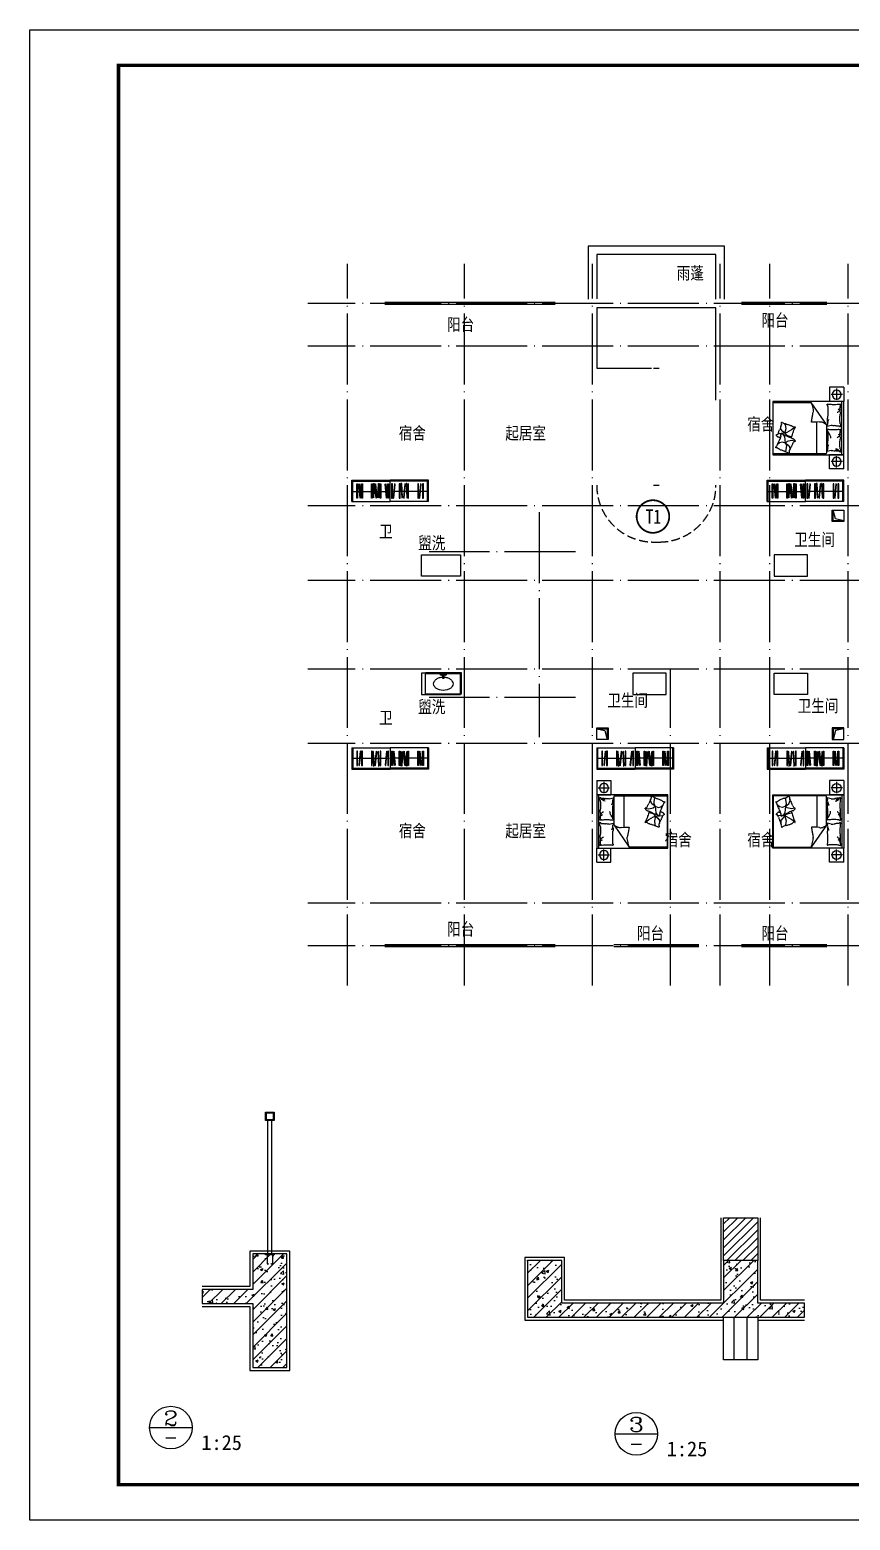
# Model space of a CAD drawing. Extents: x -695846 to 822170, y -413475 to 397179.
# Drawn here: x 399820 to 422928, y 267602 to 309602 of the extents above; entities that cross this region are included whole.
import ezdxf
from ezdxf.enums import TextEntityAlignment as Align

# ---------------------------------------------------------------- set-up
doc = ezdxf.new("R2010")
doc.units = 0
doc.header["$LTSCALE"] = 1000
doc.header["$MEASUREMENT"] = 0
doc.linetypes.add('DASH', pattern=[0.35, 0.25, -0.1])
doc.linetypes.add('DOTE', pattern=[2.42, 2, -0.2, 0.02, -0.2])
for name, color, linetype in [('001-栏杆', 163, 'Continuous'), ('A-平面阳台、护栏', 163, 'Continuous'), ('A-立面阳台栏杆', 157, 'Continuous'), ('A-详图', 151, 'Continuous'), ('DOTE', 1, 'DOTE'), ('LVTRY', 6, 'Continuous'), ('PUB_DIM', 3, 'Continuous'), ('PUB_TEXT', 7, 'Continuous'), ('STAIR', 2, 'Continuous'), ('T-图框-175', 175, 'Continuous'), ('TREE', 74, 'Continuous'), ('WINDOW', 4, 'Continuous')]:
    doc.layers.add(name, color=color, linetype=linetype)
doc.styles.add('-黑体', font='simhei.ttf', dxfattribs={"width": 0.8})
doc.styles.add('COMP', font='complex_.ttf', dxfattribs={"bigfont": 'hztxt'})
doc.styles.add('DIM_FONT', font='SIMPLEX.shx', dxfattribs={"width": 0.8})

# ---------------------------------------------------------------- blocks, each defined once
blk = doc.blocks.new('A$C5FC3334E')
at = {"layer": 'LVTRY', "color": 250}
for p, q in [((0, 1080), (0, 0)), ((0, 1080), (600, 1080)), ((0, 1054), (600, 1054)), ((97, 938), (500, 938)), ((97, 917), (97, 938)), ((500, 917), (97, 917)), ((97, 839), (489, 879)), ((500, 858), (108, 819)), ((288, 1034), (288, 29)), ((489, 879), (500, 858)), ((500, 938), (500, 917)), ((576, 1054), (576, 0)), ((600, 1080), (600, 0)), ((108, 819), (97, 839)), ((97, 801), (500, 801)), ((97, 780), (97, 801)), ((500, 780), (97, 780)), ((97, 522), (500, 522)), ((97, 501), (97, 522)), ((500, 501), (97, 501)), ((97, 395), (489, 435)), ((106, 471), (111, 491)), ((506, 450), (106, 471)), ((111, 491), (512, 471)), ((489, 435), (500, 414)), ((500, 801), (500, 780)), ((500, 522), (500, 501)), ((512, 471), (506, 450)), ((0, 0), (600, 0)), ((108, 375), (97, 395)), ((97, 280), (500, 280)), ((97, 259), (97, 280)), ((500, 259), (97, 259)), ((97, 103), (489, 143)), ((108, 83), (97, 103)), ((97, 65), (500, 65)), ((97, 44), (97, 65)), ((500, 44), (97, 44)), ((106, 327), (111, 348)), ((506, 306), (106, 327)), ((500, 414), (108, 375)), ((500, 122), (108, 83)), ((111, 348), (512, 327)), ((489, 143), (500, 122)), ((500, 280), (500, 259)), ((500, 65), (500, 44)), ((512, 327), (506, 306))]:
    blk.add_line(p, q, dxfattribs=at)
blk = doc.blocks.new('wefegr')
at = {"layer": 'LVTRY', "color": 250}
for p, q in [((2978005, -398506), (2977980, -398506)), ((2977980, -398506), (2977980, -398594)), ((2978005, -398594), (2978005, -398506)), ((2977493, -398644), (2978493, -398644)), ((2978069, -398594), (2977917, -398594)), ((2977917, -398594), (2977917, -398644)), ((2978069, -398644), (2978069, -398594))]:
    blk.add_line(p, q, dxfattribs=at)
blk.add_lwpolyline([(2977493, -398670), (2978493, -398670), (2978493, -398067), (2977493, -398067)], close=True, dxfattribs=at)
for centre in [(2977942, -398619), (2978043, -398619)]:
    blk.add_circle(centre, 19.1, dxfattribs=at)
for centre, radius, start, end in [((2977849, -398356), 131, 148.8288, 211.1712), ((2977917, -398397), 211, 124.4003, 148.8288), ((2977917, -398315), 211, 211.1712, 235.5997), ((2977962, -398463), 290, 105.8345, 124.4003), ((2977962, -398249), 290, 235.5997, 254.1655), ((2977991, -398567), 398, 74.1655, 105.8345), ((2977991, -398145), 398, 254.1655, 268.3484), ((2977991, -398145), 398, 272.0081, 285.8345), ((2978021, -398463), 290, 55.5997, 74.1655), ((2978021, -398249), 290, 285.8345, 304.4003), ((2978066, -398397), 211, 31.1712, 55.5997), ((2978066, -398315), 211, 304.4003, 328.8288), ((2978134, -398356), 131, 328.8288, 31.1712)]:
    blk.add_arc(centre, radius, start, end, dxfattribs=at)
blk = doc.blocks.new('A$C693362D3')
at = {"layer": 'LVTRY', "color": 250}
for p, q in [((0, 2300), (400, 2300)), ((0, 2300), (0, 1900)), ((204, 2265), (204, 1942)), ((400, 2300), (400, 1900)), ((0, 1900), (400, 1900)), ((0, 1900), (2000, 1900)), ((0, 400), (0, 1900)), ((40, 2096), (358, 2096)), ((53, 400), (53, 1900)), ((489, 1253), (916, 1872)), ((1968, 1872), (916, 1872)), ((1988, 446), (1988, 1852)), ((2000, 1900), (2000, 400)), ((687, 1326), (782, 1312)), ((762, 446), (762, 1315)), ((782, 1312), (912, 1314)), ((1641, 1237), (1661, 1273)), ((356, 1225), (469, 1197)), ((489, 1253), (489, 446)), ((1369, 1178), (1473, 1098)), ((1560, 928), (1471, 909)), ((1473, 1098), (1603, 1023)), ((1617, 948), (1560, 928)), ((1603, 1023), (1659, 1005)), ((1659, 1005), (1617, 948)), ((1627, 1134), (1641, 1237)), ((1659, 1005), (1627, 1134)), ((1744, 988), (1645, 947)), ((1646, 724), (1664, 910)), ((1659, 1005), (1722, 1055)), ((1659, 1005), (1753, 994)), ((1664, 910), (1701, 960)), ((1701, 960), (1709, 972)), ((1722, 1055), (1769, 1120)), ((1767, 992), (1862, 980)), ((1769, 1120), (1769, 1213)), ((356, 516), (469, 488)), ((509, 426), (1968, 426)), ((1369, 781), (1472, 795)), ((1472, 795), (1594, 769)), ((1553, 655), (1515, 561)), ((1515, 561), (1518, 537)), ((1646, 724), (1553, 655)), ((1594, 769), (1646, 724)), ((1646, 724), (1618, 657)), ((1618, 657), (1621, 588)), ((1621, 588), (1639, 490)), ((1639, 490), (1645, 487)), ((1646, 724), (1728, 755)), ((1728, 755), (1811, 735)), ((1811, 735), (1873, 681)), ((0, 400), (400, 400)), ((0, 0), (0, 400)), ((2000, 400), (0, 400)), ((40, 204), (358, 204)), ((204, 35), (204, 358)), ((400, 0), (400, 400)), ((0, 0), (400, 0))]:
    blk.add_line(p, q, dxfattribs=at)
for centre in [(204, 2094), (204, 206)]:
    blk.add_circle(centre, 127, dxfattribs=at)
for centre, radius, start, end in [((111, 1815), 25.1, 158.2117, 175.6975), ((115, 1815), 28.9, 175.6975, 210.6513), ((91, 1823), 3.42, 109.564, 158.2117), ((91, 1824), 2.32, 348.1069, 109.564), ((44, 1772), 53.9, 5.2592, 30.6513), ((97, 1823), 4.28, 168.1069, 248.0096), ((101, 1833), 15.6, 248.0096, 291.421), ((194, 1759), 99.2, 175.7841, 251.5603), ((-720, 1702), 821, 1.9079, 5.2592), ((-1393, 1680), 1494, 359.4243, 1.9079), ((320, 1767), 234, 200.8603, 207.2396), ((119, 1788), 32.8, 81.8665, 111.421), ((89, 1577), 246, 77.8905, 81.8665), ((182, 2011), 198, 257.8905, 262.3191), ((277, 2720), 913, 262.3191, 266.6313), ((264, 2486), 679, 266.6313, 271.6331), ((244, 3172), 1365, 271.6331, 273.055), ((-410, 15425), 13636, 273.055, 273.5049), ((404, 2135), 321, 273.5049, 279.9984), ((1616, 1683), 1164, 176.426, 179.7135), ((6170, 1660), 5719, 179.7135, 180.9704), ((600, 1747), 146, 167.131, 176.426), ((502, 1769), 45.3, 152.7159, 167.131), ((463, 1800), 19.3, 73.3022, 99.9984), ((393, 1825), 76.7, 332.7159, 343.7788), ((383, 1828), 87.5, 343.7788, 352.8796), ((468, 1817), 1.32, 352.8796, 73.3022), ((4853, 874), 4065, 167.0745, 169.2724), ((1532, 1636), 657, 164.0648, 167.0745), ((2664, 1313), 1835, 162.2636, 164.0648), ((1968, 1852), 20, 0, 90), ((391, 1188), 305, 164.256, 171.5628), ((387, 1576), 290, 175.1982, 182.5386), ((249, 1570), 152, 182.5386, 190.1899), ((-772, 1673), 873, 355.1982, 359.4243), ((-135, 1336), 242, 344.256, 352.4531), ((-421, 1449), 529, 6.0867, 10.1899), ((-938, 1394), 1049, 0, 6.0867), ((-572, 1394), 683, 352.4531, 0), ((180, 1695), 76.8, 207.2396, 218.3886), ((427, 1891), 392, 218.3886, 223.8115), ((307, 1776), 225, 223.8115, 230.9651), ((196, 1639), 49.3, 230.9651, 241.6832), ((267, 1772), 200, 241.6832, 246.9972), ((-251, 1082), 739, 17.1982, 25.3111), ((3814, 1621), 3362, 180.9704, 182.6096), ((600, 1293), 146, 168.4414, 186.4341), ((574, 1290), 120, 186.4341, 197.3864), ((1671, 1523), 1216, 182.6096, 184.6176), ((232, 1368), 230, 348.4414, 2.7491), ((-942, 1312), 1405, 2.7491, 4.6176), ((728, 965), 375, 110.1488, 129.6445), ((661, 1148), 180, 81.8644, 110.1488), ((916, 1619), 58.1, 169.2724, 187.7304), ((1051, 1638), 194, 187.7304, 193.1904), ((-1587, 1019), 2516, 11.6741, 13.1904), ((-1658, 1005), 2588, 9.495, 11.6741), ((-2834, 808), 3780, 7.692, 9.495), ((2019, -338), 1648, 103.841, 105.2625), ((1494, 1792), 545, 283.841, 286.3122), ((1597, 1441), 180, 286.3122, 290.7773), ((717, 3762), 2662, 290.7773, 291.9373), ((1683, 1362), 75.5, 291.9373, 315.0955), ((1748, 1297), 16.8, 84.6428, 135.0955), ((1749, 1308), 5.8, 27.2959, 84.6428), ((1709, 1288), 50.9, 8.6443, 27.2959), ((1700, 1286), 59.9, 352.216, 8.6443), ((1822, 1270), 63, 172.216, 188.2293), ((2185, 1322), 430, 188.2293, 196.3527), ((111, 1106), 25.1, 158.2117, 175.6975), ((115, 1105), 28.9, 175.6975, 210.6513), ((249, 1209), 161, 171.5628, 180), ((178, 1209), 90.4, 180, 191.2724), ((91, 1114), 3.42, 109.564, 158.2117), ((103, 1194), 13.1, 191.2724, 296.5805), ((91, 1115), 2.32, 348.1069, 109.564), ((44, 1063), 53.9, 5.2592, 30.6513), ((97, 1113), 4.28, 168.1069, 248.0096), ((101, 1124), 15.6, 248.0096, 291.421), ((194, 1050), 99.2, 175.7841, 251.5603), ((-720, 993), 821, 1.9079, 5.2592), ((387, 867), 290, 175.1982, 182.5386), ((249, 861), 152, 182.5386, 190.1899), ((-772, 964), 873, 355.1982, 359.4243), ((-1393, 970), 1494, 359.4243, 1.9079), ((320, 1058), 234, 200.8603, 207.2396), ((119, 1079), 32.8, 81.8665, 111.421), ((93, 1213), 34.2, 296.5805, 355.5998), ((180, 986), 76.8, 207.2396, 218.3886), ((427, 1182), 392, 218.3886, 223.8115), ((89, 868), 246, 77.8905, 81.8665), ((180, 1699), 492, 263.7676, 270), ((182, 1302), 198, 257.8905, 262.3191), ((307, 1067), 225, 223.8115, 230.9651), ((277, 2011), 913, 262.3191, 266.6313), ((196, 930), 49.3, 230.9651, 241.6832), ((267, 1063), 200, 241.6832, 246.9972), ((180, 1411), 204, 270, 279.6844), ((66, 2080), 882, 279.6844, 282.1984), ((264, 1777), 679, 266.6313, 271.6331), ((320, 907), 317, 98.0051, 102.1984), ((367, 569), 659, 92.6649, 98.0051), ((244, 2463), 1365, 271.6331, 273.055), ((-410, 14716), 13636, 273.055, 273.5049), ((340, 1160), 67.7, 75.9548, 92.6649), ((647, 880), 272, 175.9172, 183.5552), ((433, 896), 58, 159.3257, 175.9172), ((853, 737), 507, 155.6735, 159.3257), ((1696, 356), 1432, 153.5015, 155.6735), ((694, 855), 313, 147.865, 153.5015), ((404, 1426), 321, 273.5049, 279.9984), ((1046, 634), 729, 144.1737, 147.865), ((1616, 974), 1164, 176.426, 179.7135), ((6170, 951), 5719, 179.7135, 180.9704), ((3814, 911), 3362, 180.9704, 182.6096), ((600, 1037), 146, 167.131, 176.426), ((502, 1060), 45.3, 152.7159, 167.131), ((240, 1186), 230, 9.4841, 17.3864), ((463, 1091), 19.3, 73.3022, 99.9984), ((393, 1116), 76.7, 332.7159, 343.7788), ((200, 1179), 271, 4.0829, 9.4841), ((383, 1119), 87.5, 343.7788, 352.8796), ((469, 1198), 0.917, 255.9551, 4.0829), ((468, 1108), 1.32, 352.8796, 73.3022), ((1373, 1177), 4.43, 103.2808, 176.0516), ((1404, 1175), 35.2, 176.0516, 200.3452), ((1427, 1184), 60.1, 200.3452, 218.5854), ((1374, 1175), 6.3, 36.5792, 103.2808), ((1390, 1188), 14.2, 216.5792, 259.5926), ((1318, 1097), 79.2, 22.7069, 38.5854), ((1402, 1250), 77.1, 259.5926, 267.2714), ((619, 804), 837, 20.1287, 22.7069), ((1399, 1188), 15.3, 267.2714, 284.5709), ((1393, 1211), 39.3, 284.5709, 296.8179), ((1459, 783), 77.4, 125.8936, 136.4776), ((-3378, -661), 5094, 19.0836, 20.1287), ((1252, 1490), 352, 296.8179, 300.9056), ((1427, 827), 22.6, 81.9508, 125.8936), ((1437, 895), 45.8, 261.9508, 292.4162), ((1333, 1355), 194, 300.9056, 309.7005), ((-1536, -23), 3145, 16.6085, 19.0836), ((1071, 1782), 1005, 292.4162, 295.0529), ((1508, 1143), 81, 116.0735, 129.7005), ((1559, 1039), 197, 107.8396, 116.0735), ((1366, 842), 117, 10.7366, 16.6085), ((782, 2399), 1687, 295.0529, 297.0884), ((2113, -680), 2003, 105.2625, 107.8396), ((838, 2291), 1565, 297.0884, 299.936), ((1726, 749), 214, 112.2355, 119.936), ((1736, 1009), 23.1, 292.2355, 342.8133), ((1762, 1001), 4.67, 19.3799, 162.8133), ((1758, 1000), 9.2, 355.7407, 19.3799), ((1801, 996), 34, 175.7407, 187.9822), ((1961, 1019), 195, 187.9822, 194.8807), ((1599, 923), 179, 7.6784, 14.8807), ((2371, 1377), 624, 196.3527, 203.0962), ((1706, 937), 71.2, 355.4882, 7.6784), ((1843, 926), 66.3, 175.4882, 188.1216), ((1893, 933), 117, 188.1216, 201.0043), ((4720, 2019), 3145, 201.0043, 203.4795), ((2121, -67), 1005, 108.0203, 109.3448), ((7168, 3422), 5838, 203.0962, 203.4523), ((1824, 846), 45.8, 77.5549, 108.0203), ((-3786, -1330), 6102, 23.104, 23.4523), ((-28, 273), 2016, 22.0188, 23.104), ((1839, 912), 22.6, 257.5549, 301.4977), ((4712, 2190), 3097, 202.0188, 202.8944), ((1810, 959), 77.4, 301.4977, 312.0817), ((1892, 999), 35.9, 202.8944, 268.8496), ((1716, 1063), 218, 312.0817, 318.389), ((1385, 1357), 660, 318.389, 319.3878), ((2177, 678), 383, 138.0754, 139.3878), ((1891, 951), 12.7, 316.7905, 88.8496), ((1926, 904), 45.2, 131.4767, 138.0754), ((1850, 990), 69.7, 311.4767, 316.7905), ((249, 500), 161, 171.5628, 180), ((178, 500), 90.4, 180, 191.2724), ((391, 479), 305, 164.256, 171.5628), ((103, 485), 13.1, 191.2724, 296.5805), ((-135, 627), 242, 344.256, 352.4531), ((-421, 740), 529, 6.0867, 10.1899), ((-938, 685), 1049, 0, 6.0867), ((-572, 685), 683, 352.4531, 0), ((93, 504), 34.2, 296.5805, 355.5998), ((252, 437), 140, 95.6311, 152.7964), ((180, 990), 492, 263.7676, 270), ((216, 446), 89.9, 131.4429, 143.7359), ((191, 474), 52.6, 115.3551, 131.4429), ((233, 385), 151, 111.8149, 115.3551), ((254, 335), 206, 108.7799, 111.8149), ((180, 702), 204, 270, 279.6844), ((205, 476), 56.2, 90, 108.7799), ((205, 441), 91.5, 75.3149, 90), ((66, 1370), 882, 279.6844, 282.1984), ((320, 198), 317, 98.0051, 102.1984), ((367, -140), 659, 92.6649, 98.0051), ((340, 450), 67.7, 75.9548, 92.6649), ((-251, 373), 739, 17.1982, 25.3111), ((600, 584), 146, 168.4414, 186.4341), ((574, 581), 120, 186.4341, 197.3864), ((1671, 814), 1216, 182.6096, 184.6176), ((232, 659), 230, 348.4414, 2.7491), ((-942, 603), 1405, 2.7491, 4.6176), ((240, 476), 230, 9.4841, 17.3864), ((200, 470), 271, 4.0829, 9.4841), ((469, 489), 0.917, 255.9551, 4.0829), ((509, 446), 20, 180, 270), ((742, 446), 20, 270, 0), ((1378, 785), 12.7, 141.1864, 273.2455), ((1422, 749), 69.7, 135.8726, 141.1864), ((1340, 829), 45.2, 315.8726, 322.4713), ((1072, 1035), 383, 322.4713, 323.7837), ((1381, 736), 35.9, 27.2902, 93.2455), ((1914, 418), 660, 142.7849, 143.7837), ((1561, 686), 218, 136.4776, 142.7849), ((-1340, -667), 3097, 26.4147, 27.2902), ((3240, 1607), 2016, 206.4147, 207.4999), ((6864, 3494), 6102, 207.4999, 207.8482), ((-3694, -2084), 5838, 27.4921, 27.8482), ((932, 324), 624, 20.7486, 27.4921), ((1113, 392), 430, 12.6252, 20.7486), ((1471, 472), 63, 356.6119, 12.6252), ((1594, 465), 59.9, 176.6119, 193.0402), ((1585, 463), 50.9, 193.0402, 211.6917), ((1547, 439), 5.8, 211.6917, 269.0386), ((1547, 450), 16.8, 269.0386, 319.4914), ((1617, 390), 75.5, 116.3332, 139.4914), ((2764, -1928), 2662, 115.1732, 116.3332), ((1709, 319), 180, 110.7081, 115.1732), ((1838, -23), 545, 108.2369, 110.7081), ((1151, 2060), 1648, 288.2369, 289.6584), ((1032, 2394), 2003, 289.6584, 292.2355), ((1716, 722), 197, 292.2355, 300.4694), ((1774, 623), 81, 300.4694, 314.0964), ((1966, 425), 194, 125.3015, 134.0964), ((6508, 2796), 5094, 203.4795, 204.5246), ((2057, 296), 352, 121.2138, 125.3015), ((2635, 1028), 837, 204.5246, 207.1028), ((1895, 564), 39.3, 108.9668, 121.2138), ((1887, 586), 15.3, 91.6673, 108.9668), ((1889, 525), 77.1, 83.9885, 91.6673), ((1960, 683), 79.2, 207.1028, 222.9813), ((1895, 587), 14.2, 40.9751, 83.9885), ((1858, 588), 60.1, 24.7411, 42.9813), ((1911, 601), 6.3, 220.9751, 287.6767), ((1881, 599), 35.2, 0.4475, 24.7411), ((1912, 599), 4.43, 287.6767, 0.4475), ((1968, 446), 20, 270, 0)]:
    blk.add_arc(centre, radius, start, end, dxfattribs=at)
at = {"layer": 'LVTRY', "color": 250, "style": 'DIM_FONT', "width": 0.8, "flags": 9}
for tag in ['YSIZE', 'XSIZE']:
    blk.add_attdef(tag, (0, 400), '', height=0.5, rotation=90, dxfattribs=at)
blk = doc.blocks.new('15w1e35rwe')
at = {"layer": 'LVTRY'}
for points in [[(592286, 135026), (593226, 135026), (593226, 134426), (592286, 134426)], [(594246, 133166), (594246, 133491), (593921, 133491), (593921, 133166)], [(594246, 133166), (594246, 133466), (593946, 133466), (593946, 133166)]]:
    blk.add_lwpolyline(points, close=True, dxfattribs=at)
blk.add_lwpolyline([(594246, 133466), (594012, 133412), (593946, 133166)], dxfattribs=at)
blk = doc.blocks.new('_INDEX')
blk.add_line((-0.5, 0), (0.5, 0))
blk.add_circle((0, 0), 0.5)
at = {"style": 'COMP'}
for tag, width, p, p2 in [('1', 1.388087, (-0.17, 0.05), (0.17, 0.05)), ('-', 0.84274, (-0.17, -0.39), (0.17, -0.39))]:
    blk.add_attdef(tag, text='', height=0.34, dxfattribs=dict(at, width=width)).set_placement(p, p2, align=Align.FIT)
blk = doc.blocks.new('A$Cf8d6b2ec')
at = {"const_width": 50}
blk.add_lwpolyline([(918, 459, 1), (0, 459, 1)], format="xyb", close=True, dxfattribs=at)
at = {"layer": 'PUB_TEXT', "style": '-黑体', "width": 0.8}
blk.add_text('T1', height=400, dxfattribs=at).set_placement((254, 258, -343))
blk = doc.blocks.new('A$Cb9a38ce4')
at = {"layer": 'STAIR'}
for p, q in [((3360, 6700), (0, 6700)), ((0, 6700), (0, 5000)), ((3360, 4100), (3360, 6700)), ((0, 5000), (1540, 5000)), ((1600, 5000), (1760, 5000)), ((1600, 1700), (1760, 1700))]:
    blk.add_line(p, q, dxfattribs=at)
at = {"layer": 'STAIR', "color": 9, "linetype": 'DASH'}
blk.add_line((1600, 100), (1760, 100), dxfattribs=at)
for points in [[(0, 1700, 0.414214), (1600, 100)], [(3360, 1700, -0.414214), (1760, 100)]]:
    blk.add_lwpolyline(points, format="xyb", dxfattribs=at)

msp = doc.modelspace()

# ---------------------------------------------------------------- hatches: boundary and pattern name
h = msp.add_hatch()
h.set_pattern_fill('ANSI31', color=8, scale=100)
h.set_pattern_definition([(45, (-140971.95, 20269.97), (-112.2532, 112.2532), [])])
h.paths.add_polyline_path([(419363, 276122), (420323, 276122), (420323, 274922), (419363, 274922)])
h = msp.add_hatch()
h.set_pattern_fill('钢筋混凝土', color=8, scale=100)
h.set_pattern_definition([(45, (-140993.7, 20242.73), (-176.7767, 176.7767), []), (50, (-140993.7, 20242.7), (717.2602, -62.75213), [75, -825]), (355, (-140993.7, 20242.7), (-138.7513, 752.1921), [60, -660]), (100.4514, (-140933.9, 20237.5), (578.5094, 689.43954), [63.7402, -701.1421]), (46.1842, (-140993.7, 20442.7), (1067.241, -165.519), [112.5, -1237.5]), (96.6356, (-140904.8, 20428.9), (934.6627, 974.1179), [95.6103, -1051.713]), (351.1842, (-140993.7, 20442.7), (934.662, 974.1186), [90, -990]), (21, (-140893.7, 20392.7), (596.90705, -402.6189), [75, -825]), (326, (-140893.7, 20392.7), (243.3153, 725.15005), [60, -660]), (71.4514, (-140843.96, 20359.2), (840.2226, 322.5305), [63.7402, -701.1421]), (37.5, (-140993.7, 20242.73), (12.15986, 332.89385), [0, -652, 0, -670, 0, -662.5]), (7.5, (-140993.7, 20242.73), (263.06954, 394.41171), [0, -382, 0, -637, 0, -252.5]), (327.5, (-141216.7, 20242.73), (533.82244, -22.55487), [0, -250, 0, -780, 0, -1035]), (317.5, (-141316.7, 20242.73), (583.18617, 100.105), [0, -325, 0, -518, 0, -735])])
h.paths.add_polyline_path([(406100, 271904), (407060, 271904), (407060, 275104), (406100, 275104), (406100, 274104), (404676, 274104), (404676, 273704), (406100, 273704)])
h = msp.add_hatch()
h.set_pattern_fill('钢筋混凝土', color=8, scale=100)
h.set_pattern_definition([(45, (-140971.95, 20269.97), (-176.7767, 176.7767), []), (50, (-140971.95, 20269.97), (717.2602, -62.75213), [75, -825]), (355, (-140971.95, 20270), (-138.7513, 752.1921), [60, -660]), (100.4514, (-140912.2, 20264.74), (578.5094, 689.43954), [63.7402, -701.1421]), (46.1842, (-140971.95, 20470), (1067.241, -165.519), [112.5, -1237.5]), (96.6356, (-140883, 20456.2), (934.6627, 974.1179), [95.6103, -1051.713]), (351.1842, (-140972, 20470), (934.662, 974.1186), [90, -990]), (21, (-140871.95, 20419.97), (596.90705, -402.6189), [75, -825]), (326, (-140871.95, 20420), (243.3153, 725.15005), [60, -660]), (71.4514, (-140822.2, 20386.4), (840.2226, 322.5305), [63.7402, -701.1421]), (37.5, (-140971.95, 20269.97), (12.15986, 332.89385), [0, -652, 0, -670, 0, -662.5]), (7.5, (-140971.95, 20269.97), (263.06954, 394.41171), [0, -382, 0, -637, 0, -252.5]), (327.5, (-141194.95, 20269.97), (533.82244, -22.55487), [0, -250, 0, -780, 0, -1035]), (317.5, (-141294.95, 20269.97), (583.18617, 100.105), [0, -325, 0, -518, 0, -735])])
h.paths.add_polyline_path([(421637, 273322), (421637, 273722), (420323, 273722), (420323, 274922), (419363, 274922), (419363, 273722), (414803, 273722), (414803, 274922), (413843, 274922), (413843, 273322)])
at = {"layer": '001-栏杆'}
h = msp.add_hatch(dxfattribs=at)
h.set_pattern_fill('ANSI31', color=256, scale=16, style=0)
h.set_pattern_definition([(135, (1512632.758, -1499677.12), (17.96051224, 17.96051224), [])])
h.paths.add_polyline_path([(406460, 275104), (406460, 275080), (406700, 275080), (406700, 275104)])

# ---------------------------------------------------------------- linework, layer by layer
for points in [[(419388, 302007), (419388, 303507), (415548, 303507), (415548, 302007), (415548, 302007)], [(419148, 302007), (419148, 303267), (415788, 303267), (415788, 302023)], [(419283, 276122), (419283, 273802), (414883, 273802), (414883, 275002), (413763, 275002), (413763, 273242), (419363, 273242)], [(421637, 273802), (420403, 273802), (420403, 276122)], [(404676, 273624), (406020, 273624), (406020, 271824), (407140, 271824), (407140, 275184), (406020, 275184), (406020, 274184), (404676, 274184)], [(420323, 273242), (421637, 273242)]]:
    msp.add_lwpolyline(points)
for p, q in [((406503, 275080), (406503, 274840)), ((406656, 275080), (406656, 274840))]:
    msp.add_line(p, q, dxfattribs=at)
msp.add_lwpolyline([(406460, 275080), (406460, 275104), (406700, 275104), (406700, 275080)], close=True, dxfattribs=at)
for centre in [(406525, 274840), (406634, 274840)]:
    msp.add_arc(centre, 21.8, 180, 0, dxfattribs=at)
at = {"layer": 'A-平面阳台、护栏'}
for p, q in [((422268, 301917), (419868, 301917)), ((422268, 301857), (419868, 301857)), ((418668, 283817), (416268, 283817)), ((418668, 283757), (416268, 283757)), ((422268, 283817), (419868, 283817)), ((422268, 283757), (419868, 283757))]:
    msp.add_line(p, q, dxfattribs=at)
for points in [[(414618, 301917), (409818, 301917)], [(414618, 301857), (409818, 301857)], [(414618, 283817), (409818, 283817)], [(414618, 283757), (409818, 283757)]]:
    msp.add_lwpolyline(points, dxfattribs=at)
at = {"layer": 'A-立面阳台栏杆'}
for points in [[(406460, 279104), (406700, 279104), (406700, 278864), (406460, 278864)], [(406484, 279080), (406676, 279080), (406676, 278888), (406484, 278888)]]:
    msp.add_lwpolyline(points, close=True, dxfattribs=at)
for points in [[(406520, 275104), (406520, 278864)], [(406640, 275104), (406640, 278864)]]:
    msp.add_lwpolyline(points, dxfattribs=at)
at = {"layer": 'A-详图'}
for points in [[(419363, 276122), (420323, 276122), (420323, 274922), (419363, 274922)], [(406100, 271904), (407060, 271904), (407060, 275104), (406100, 275104), (406100, 274104), (404676, 274104), (404676, 273704), (406100, 273704)]]:
    msp.add_lwpolyline(points, close=True, dxfattribs=at)
msp.add_lwpolyline([(421637, 273322), (421637, 273722), (420323, 273722), (420323, 274922), (419363, 274922), (419363, 273722), (414803, 273722), (414803, 274922), (413843, 274922), (413843, 273322), (421637, 273322)], dxfattribs=at)
at = {"layer": 'DOTE'}
for p, q in [((408768, 282667), (408768, 303007)), ((412068, 282667), (412068, 303007)), ((415668, 282667), (415668, 303007)), ((419268, 282667), (419268, 303007)), ((420668, 282667), (420668, 303007)), ((422868, 282667), (422868, 303007)), ((445288, 301887), (407648, 301887)), ((445288, 300687), (407648, 300687)), ((445288, 296187), (407648, 296187)), ((414168, 296007), (414168, 289667)), ((415188, 294887), (411068, 294887)), ((445288, 294087), (407648, 294087)), ((445288, 291587), (407648, 291587)), ((417868, 282667), (417868, 291587)), ((415188, 290787), (411068, 290787)), ((445288, 289487), (407648, 289487)), ((445288, 284987), (407648, 284987)), ((445288, 283787), (407648, 283787))]:
    msp.add_line(p, q, dxfattribs=at)
at = {"layer": 'LVTRY'}
for points in [[(411948, 294207), (410848, 294207), (410848, 294807), (411948, 294807)], [(411948, 291467), (410848, 291467), (410848, 290867), (411948, 290867)]]:
    msp.add_lwpolyline(points, close=True, dxfattribs=at)
at = {"layer": 'T-图框-175'}
msp.add_lwpolyline([(399820, 267602), (399820, 309602), (459220, 309602), (459220, 267602)], close=True, dxfattribs=at)
at = {"layer": 'T-图框-175', "const_width": 100}
msp.add_lwpolyline([(402320, 268602), (458220, 268602), (458220, 308602), (402320, 308602)], close=True, dxfattribs=at)
at = {"layer": 'WINDOW'}
msp.add_lwpolyline([(419363, 273322), (420323, 273322), (420323, 272122), (419363, 272122)], close=True, dxfattribs=at)
for points in [[(419663, 272122), (419663, 273322)], [(420023, 272122), (420023, 273322)]]:
    msp.add_lwpolyline(points, dxfattribs=at)

# ---------------------------------------------------------------- block references
for name, p in [('A$Cb9a38ce4', (415788, 295067)), ('A$Cf8d6b2ec', (416913, 295427)), ('15w1e35rwe', (-171498, 156441))]:
    msp.add_blockref(name, p)
at = {"xscale": -1, "rotation": 180}
msp.add_blockref('15w1e35rwe', (-171498, 429232), dxfattribs=at)
at = {"xscale": -1}
msp.add_blockref('15w1e35rwe', (1010033, 156441), dxfattribs=at)
at = {"layer": 'LVTRY', "color": 250, "xscale": -1}
for name, p, rotation in [('A$C693362D3', (422748, 297229), 359.9999039109273), ('wefegr', (-2566525, -107183, -343), 180), ('A$C693362D3', (415787, 288444), 179.9999979976275)]:
    msp.add_blockref(name, p, dxfattribs=dict(at, rotation=rotation))
at = {"layer": 'LVTRY'}
for p, rotation in [((409968, 296307), 90), ((409968, 289367), 270)]:
    msp.add_blockref('A$C5FC3334E', p, dxfattribs=dict(at, rotation=rotation))
at = {"layer": 'LVTRY', "xscale": -1}
for p, rotation in [((409968, 296307), 270), ((409968, 289367), 90)]:
    msp.add_blockref('A$C5FC3334E', p, dxfattribs=dict(at, rotation=rotation))
at = {"layer": 'LVTRY', "color": 250, "rotation": 180}
msp.add_blockref('A$C693362D3', (422748, 288444), dxfattribs=at)
at = {"layer": 'PUB_DIM'}
ref = msp.add_blockref('_INDEX', (403794, 270213), dxfattribs=dict(at, xscale=1200, yscale=1200, zscale=1200))
ref.add_attrib('1', '2', dxfattribs={"layer": '0', "height": 408, "style": 'COMP', "width": 1.049113}).set_placement((403590, 270273), (403998, 270273), align=Align.FIT)
ref.add_attrib('-', '-', dxfattribs={"layer": '0', "height": 408, "style": 'COMP', "width": 0.84274}).set_placement((403590, 269745), (403998, 269745), align=Align.FIT)
ref = msp.add_blockref('_INDEX', (416904, 270035), dxfattribs=dict(at, xscale=1200, yscale=1200, zscale=1200))
ref.add_attrib('1', '3', dxfattribs={"layer": '0', "height": 408, "style": 'COMP', "width": 1.049113}).set_placement((416700, 270095), (417108, 270095), align=Align.FIT)
ref.add_attrib('-', '-', dxfattribs={"layer": '0', "height": 408, "style": 'COMP', "width": 0.84274}).set_placement((416700, 269567), (417108, 269567), align=Align.FIT)
at = {"layer": 'TREE'}
for p, rotation in [((421667, 296307), 89.99990391092726), ((416868, 289367), 269.9999979976276), ((421667, 289367), 270)]:
    msp.add_blockref('A$C5FC3334E', p, dxfattribs=dict(at, rotation=rotation))
at = {"layer": 'TREE', "xscale": -1}
for p, rotation in [((421667, 296307), 269.9999039109272), ((416868, 289367), 89.99999799762749), ((421667, 289367), 90)]:
    msp.add_blockref('A$C5FC3334E', p, dxfattribs=dict(at, rotation=rotation))

# ---------------------------------------------------------------- texts
at = {"layer": 'PUB_TEXT', "style": '-黑体', "width": 0.8}
for s, p in [('雨蓬', (418043, 302571, -343)), ('阳台', (420429, 301241, -343)), ('阳台', (411576, 301122, -343)), ('宿舍', (420029, 298313, -343)), ('宿舍', (410212, 298061, -343)), ('起居室', (413212, 298061, -343)), ('卫', (409659, 295290, -343)), ('盥洗', (410760, 294966, -343)), ('卫生间', (421350, 295060, -343)), ('盥洗', (410760, 290349, -343)), ('卫生间', (416088, 290528, -343)), ('卫生间', (421450, 290376, -343)), ('卫', (409659, 290043, -343)), ('宿舍', (410212, 286856, -343)), ('起居室', (413212, 286856, -343)), ('宿舍', (417701, 286604, -343)), ('宿舍', (420029, 286604, -343)), ('阳台', (411576, 284084, -343)), ('阳台', (416920, 283966, -343)), ('阳台', (420429, 283966, -343))]:
    msp.add_text(s, height=350, dxfattribs=at).set_placement(p)
at = {"layer": 'PUB_TEXT', "style": '-黑体'}
for p in [(404651, 269580), (417761, 269402)]:
    msp.add_text('1:25', height=420, dxfattribs=at).set_placement(p)

doc.saveas('drawing.dxf')
